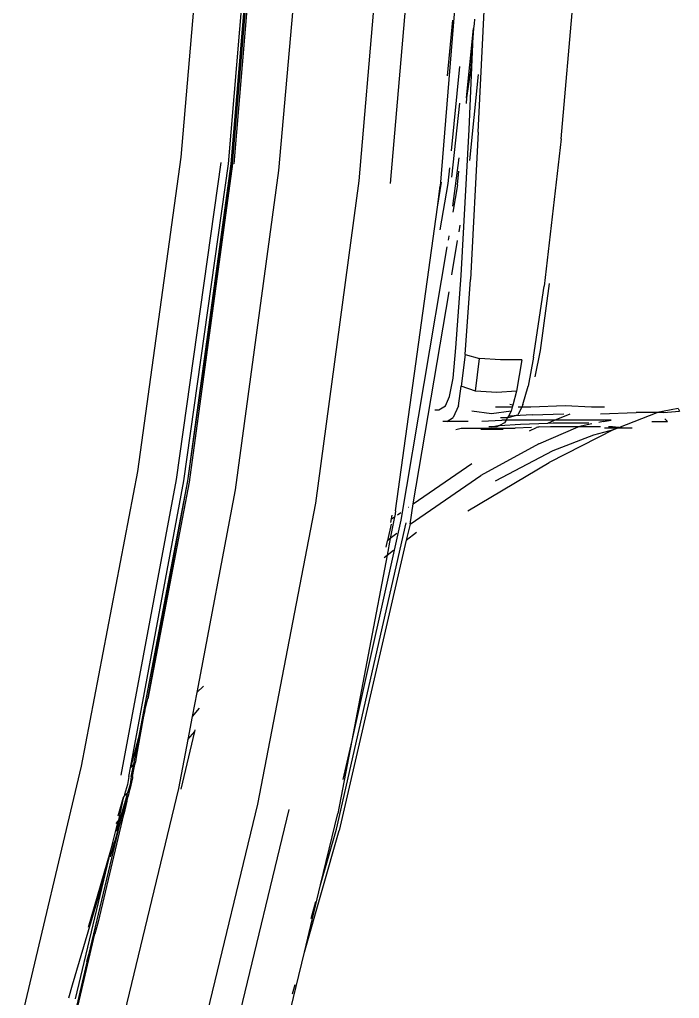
# Model space of a CAD drawing. Header units: millimetres. Extents: x -41292 to 298682, y -22072 to 33155.
# Drawn here: x 26292.5 to 26342.6, y -3030.1 to -2955.7 of the extents above; entities that cross this region are included whole.
import ezdxf

# ---------------------------------------------------------------- set-up
doc = ezdxf.new("R2010")
doc.units = ezdxf.units.MM

# ---------------------------------------------------------------- blocks, each defined once
blk = doc.blocks.new('rmfnasesx')
for p, q in [((53768.028, 12546.294), (53770.128, 12570.994)), ((53771.628, 12545.794), (53773.728, 12570.794)), ((53771.828, 12545.794), (53773.928, 12570.794)), ((53771.928, 12545.794), (53774.028, 12570.794)), ((53777.628, 12570.494), (53775.428, 12545.294)), ((53783.728, 12570.094), (53781.528, 12544.494)), ((53786.128, 12569.994), (53783.928, 12544.294)), ((53773.713, 12565.857), (53772.028, 12545.794)), ((53790.621, 12548.194), (53791.321, 12562.994)), ((53796.921, 12547.694), (53798.221, 12562.494)), ((53789.115, 12561.134), (53787.728, 12544.094)), ((53788.67, 12556.722), (53788.244, 12552.494)), ((53790.321, 12556.808), (53790.303, 12556.43)), ((53789.718, 12550.819), (53790.266, 12556.075)), ((53789.921, 12548.394), (53790.266, 12556.075)), ((53790.266, 12556.075), (53790.028, 12552.894)), ((53790.303, 12556.43), (53790.266, 12556.075)), ((53788.579, 12546.796), (53789.221, 12553.188)), ((53790.028, 12552.894), (53789.718, 12550.819)), ((53790.621, 12552.592), (53789.941, 12546.049)), ((53789.718, 12550.819), (53789.698, 12550.389)), ((53788.612, 12544.781), (53789.219, 12550.416)), ((53789.321, 12537.294), (53789.921, 12548.394)), ((53790.621, 12548.194), (53790.021, 12536.994)), ((53796.921, 12547.694), (53795.621, 12536.494)), ((53764.728, 12522.394), (53768.028, 12546.294)), ((53789.152, 12546.25), (53788.667, 12542.57)), ((53771.028, 12545.894), (53767.628, 12521.794)), ((53768.228, 12521.694), (53771.628, 12545.794)), ((53768.528, 12521.694), (53771.928, 12545.794)), ((53768.528, 12521.694), (53771.828, 12545.794)), ((53771.928, 12545.794), (53768.628, 12521.594)), ((53788.328, 12544.294), (53788.449, 12545.503)), ((53775.428, 12545.294), (53772.128, 12520.994)), ((53789.028, 12544.194), (53789.136, 12545.23)), ((53781.528, 12544.494), (53778.228, 12519.994)), ((53787.508, 12542.499), (53787.828, 12544.394)), ((53787.508, 12542.499), (53787.728, 12544.094)), ((53787.72, 12540.774), (53788.328, 12544.294)), ((53789.028, 12544.194), (53788.679, 12542.127)), ((53784.328, 12519.394), (53787.508, 12542.499)), ((53789.163, 12540.631), (53789.245, 12541.12)), ((53788.371, 12540.302), (53788.321, 12540.002)), ((53788.372, 12540.329), (53788.371, 12540.302)), ((53788.613, 12537.355), (53789.051, 12539.964)), ((53788.234, 12539.485), (53784.728, 12518.694)), ((53788.921, 12531.794), (53789.321, 12537.294)), ((53789.621, 12531.294), (53790.021, 12536.994)), ((53796.021, 12536.694), (53795.321, 12531.594)), ((53785.666, 12519.927), (53788.394, 12536.052)), ((53794.821, 12531.094), (53795.621, 12536.494)), ((53788.721, 12529.494), (53788.921, 12531.794)), ((53795.321, 12531.594), (53794.921, 12529.594)), ((53789.621, 12531.294), (53789.321, 12528.894)), ((53789.621, 12531.294), (53790.721, 12530.994)), ((53790.421, 12528.494), (53790.721, 12530.994)), ((53792.321, 12530.894), (53790.721, 12530.994)), ((53793.921, 12530.894), (53792.321, 12530.894)), ((53793.921, 12530.894), (53793.521, 12528.494)), ((53794.821, 12531.094), (53794.421, 12528.894)), ((53788.421, 12528.094), (53788.721, 12529.494)), ((53789.121, 12527.394), (53789.321, 12528.894)), ((53790.421, 12528.494), (53789.321, 12528.894)), ((53792.021, 12528.394), (53790.421, 12528.494)), ((53793.521, 12528.494), (53792.021, 12528.394)), ((53793.521, 12528.494), (53793.242, 12527.449)), ((53794.021, 12527.494), (53794.421, 12528.894)), ((53788.121, 12527.394), (53788.421, 12528.094)), ((53787.321, 12527.094), (53787.621, 12527.094)), ((53787.621, 12527.094), (53788.121, 12527.394)), ((53789.121, 12527.394), (53788.721, 12526.494)), ((53791.621, 12526.794), (53790.121, 12526.994)), ((53793.121, 12526.994), (53791.621, 12526.794)), ((53793.201, 12527.294), (53791.921, 12527.294)), ((53793.121, 12526.994), (53792.921, 12526.594)), ((53793.242, 12527.449), (53793.021, 12527.494)), ((53793.201, 12527.294), (53793.121, 12526.994)), ((53793.242, 12527.449), (53793.201, 12527.294)), ((53793.921, 12527.294), (53793.621, 12526.694)), ((53793.921, 12527.294), (53793.661, 12527.294)), ((53794.021, 12527.494), (53793.921, 12527.294)), ((53794.621, 12527.294), (53793.921, 12527.294)), ((53797.221, 12527.394), (53794.621, 12527.294)), ((53799.221, 12527.294), (53797.221, 12527.394)), ((53800.221, 12527.294), (53799.221, 12527.294)), ((53799.921, 12526.794), (53802.621, 12526.894)), ((53801.305, 12525.745), (53804.221, 12526.894)), ((53804.221, 12526.894), (53802.621, 12526.894)), ((53805.821, 12527.194), (53804.221, 12526.894)), ((53804.721, 12526.894), (53804.221, 12526.894)), ((53804.721, 12526.894), (53805.921, 12526.994)), ((53805.821, 12527.194), (53805.921, 12526.994)), ((53788.221, 12526.194), (53787.921, 12526.194)), ((53788.221, 12526.194), (53788.721, 12526.494)), ((53789.854, 12526.194), (53788.221, 12526.194)), ((53790.887, 12526.227), (53792.421, 12526.294)), ((53792.321, 12526.494), (53792.843, 12526.494)), ((53792.732, 12526.294), (53792.421, 12526.294)), ((53792.732, 12526.294), (53792.621, 12526.094)), ((53792.843, 12526.494), (53792.732, 12526.294)), ((53796.428, 12526.294), (53792.732, 12526.294)), ((53792.921, 12526.594), (53792.843, 12526.494)), ((53792.921, 12526.494), (53792.843, 12526.494)), ((53792.921, 12526.494), (53793.355, 12526.618)), ((53793.355, 12526.618), (53792.921, 12526.594)), ((53793.355, 12526.618), (53793.621, 12526.694)), ((53794.721, 12526.694), (53793.355, 12526.618)), ((53794.721, 12526.694), (53797.121, 12526.794)), ((53795.912, 12526.077), (53796.428, 12526.294)), ((53796.428, 12526.294), (53797.621, 12526.794)), ((53800.721, 12526.294), (53796.428, 12526.294)), ((53800.121, 12526.194), (53799.779, 12526.122)), ((53800.121, 12526.194), (53800.721, 12526.294)), ((53803.821, 12526.194), (53805.021, 12526.194)), ((53805.021, 12526.194), (53804.821, 12526.394)), ((53788.921, 12525.594), (53789.321, 12525.694)), ((53789.321, 12525.694), (53793.421, 12525.694)), ((53792.521, 12525.594), (53790.821, 12525.594)), ((53791.621, 12525.794), (53791.421, 12525.794)), ((53791.621, 12525.794), (53792.121, 12525.894)), ((53792.021, 12525.794), (53791.621, 12525.794)), ((53792.234, 12525.9), (53792.021, 12525.794)), ((53792.121, 12525.894), (53792.234, 12525.9)), ((53792.621, 12526.094), (53792.234, 12525.9)), ((53792.234, 12525.9), (53793.821, 12525.994)), ((53794.667, 12525.74), (53793.421, 12525.694)), ((53793.821, 12525.994), (53795.912, 12526.077)), ((53794.521, 12525.494), (53795.046, 12525.754)), ((53795.15, 12525.758), (53795.046, 12525.754)), ((53795.15, 12525.758), (53795.306, 12525.823)), ((53796.121, 12525.794), (53795.15, 12525.758)), ((53795.221, 12524.494), (53798.221, 12525.794)), ((53795.912, 12526.077), (53796.321, 12526.094)), ((53800.921, 12525.594), (53796.021, 12523.094)), ((53798.221, 12525.794), (53796.121, 12525.794)), ((53796.321, 12526.094), (53799.021, 12526.094)), ((53799.262, 12526.013), (53798.221, 12525.794)), ((53799.921, 12525.794), (53798.221, 12525.794)), ((53799.421, 12525.194), (53800.921, 12525.594)), ((53801.174, 12525.694), (53800.221, 12525.694)), ((53800.821, 12525.794), (53800.521, 12525.794)), ((53801.305, 12525.745), (53800.821, 12525.794)), ((53800.921, 12525.594), (53801.174, 12525.694)), ((53801.174, 12525.694), (53801.305, 12525.745)), ((53801.821, 12525.694), (53801.174, 12525.694)), ((53801.821, 12525.694), (53801.305, 12525.745)), ((53802.321, 12525.694), (53801.821, 12525.694)), ((53796.321, 12523.994), (53799.421, 12525.194)), ((53795.221, 12524.494), (53790.821, 12522.094)), ((53791.921, 12521.694), (53796.321, 12523.994)), ((53785.666, 12519.927), (53790.121, 12522.994)), ((53789.821, 12519.394), (53796.021, 12523.094)), ((53760.428, 12499.994), (53764.728, 12522.394)), ((53767.628, 12521.794), (53763.428, 12499.294)), ((53764.16, 12499.854), (53768.228, 12521.694)), ((53764.87, 12502.556), (53768.528, 12521.694)), ((53765.476, 12505.102), (53768.528, 12521.694)), ((53785.428, 12518.394), (53790.821, 12522.094)), ((53768.628, 12521.594), (53765.476, 12505.102)), ((53772.128, 12520.994), (53769.208, 12505.578)), ((53778.228, 12519.994), (53773.828, 12497.094)), ((53785.302, 12519.676), (53785.329, 12519.695)), ((53785.428, 12518.394), (53785.666, 12519.927)), ((53784.728, 12518.694), (53780.989, 12501.941)), ((53784.242, 12518.945), (53783.927, 12517.299)), ((53783.965, 12518.517), (53784.028, 12518.794)), ((53784.028, 12518.794), (53784.074, 12519.07)), ((53784.028, 12518.794), (53784.242, 12518.945)), ((53784.242, 12518.945), (53784.276, 12518.97)), ((53784.328, 12519.394), (53784.276, 12518.97)), ((53784.466, 12519.1), (53784.726, 12519.28)), ((53779.828, 12495.194), (53785.128, 12518.494)), ((53783.735, 12517.15), (53784.028, 12518.394)), ((53785.428, 12518.394), (53785.133, 12517.172)), ((53783.927, 12517.299), (53783.684, 12516.03)), ((53783.927, 12517.299), (53783.735, 12517.15)), ((53784.421, 12517.683), (53783.927, 12517.299)), ((53785.133, 12517.172), (53785.921, 12517.794)), ((53785.133, 12517.172), (53780.028, 12495.094)), ((53783.614, 12516.632), (53783.706, 12517.127)), ((53783.735, 12517.15), (53783.706, 12517.127)), ((53783.684, 12516.03), (53780.989, 12501.941)), ((53783.47, 12515.861), (53783.684, 12516.03)), ((53783.684, 12516.03), (53784.16, 12516.405)), ((53769.208, 12505.578), (53769.721, 12506.079)), ((53769.208, 12505.578), (53768.863, 12503.758)), ((53765.265, 12504.217), (53765.476, 12505.102)), ((53764.659, 12500.827), (53765.265, 12504.217)), ((53765.265, 12504.217), (53764.87, 12502.556)), ((53769.401, 12504.386), (53768.863, 12503.758)), ((53768.863, 12503.758), (53768.531, 12502.006)), ((53764.87, 12502.556), (53764.16, 12499.854)), ((53764.408, 12500.136), (53764.87, 12502.556)), ((53768.008, 12498.246), (53769.069, 12502.633)), ((53768.531, 12502.006), (53769.069, 12502.633)), ((53769.069, 12502.633), (53769.093, 12502.763)), ((53768.531, 12502.006), (53767.828, 12498.294)), ((53780.989, 12501.941), (53779.928, 12496.394)), ((53780.989, 12501.941), (53780.326, 12498.971)), ((53764.56, 12500.309), (53764.659, 12500.827)), ((53764.16, 12499.854), (53764.408, 12500.136)), ((53764.529, 12500.274), (53764.228, 12499.194)), ((53764.228, 12499.194), (53764.408, 12500.136)), ((53764.328, 12499.194), (53764.529, 12500.274)), ((53764.408, 12500.136), (53764.529, 12500.274)), ((53764.529, 12500.274), (53764.56, 12500.309)), ((53755.728, 12480.094), (53760.428, 12499.994)), ((53764.028, 12499.194), (53764.16, 12499.854)), ((53763.928, 12498.594), (53763.703, 12497.833)), ((53764.028, 12499.194), (53763.928, 12498.594)), ((53764.128, 12498.594), (53763.962, 12498.032)), ((53764.328, 12499.094), (53764.117, 12498.213)), ((53764.228, 12499.194), (53764.128, 12498.594)), ((53764.328, 12499.194), (53764.328, 12499.094)), ((53767.828, 12498.294), (53762.928, 12477.994)), ((53763.906, 12497.84), (53763.355, 12495.967)), ((53763.552, 12496.197), (53763.906, 12497.84)), ((53763.938, 12497.949), (53763.691, 12497.715)), ((53763.906, 12497.84), (53763.938, 12497.949)), ((53763.962, 12498.032), (53763.938, 12497.949)), ((53764.086, 12498.176), (53763.962, 12498.032)), ((53764.086, 12498.176), (53763.997, 12497.711)), ((53764.117, 12498.213), (53764.086, 12498.176)), ((53763.6, 12497.608), (53763.214, 12496.181)), ((53763.27, 12495.869), (53763.668, 12497.688)), ((53763.552, 12496.197), (53763.882, 12497.32)), ((53763.668, 12497.688), (53763.6, 12497.608)), ((53763.691, 12497.715), (53763.668, 12497.688)), ((53763.882, 12497.32), (53763.668, 12496.333)), ((53763.703, 12497.833), (53763.691, 12497.715)), ((53763.882, 12497.32), (53763.997, 12497.711)), ((53773.828, 12497.094), (53768.828, 12476.394)), ((53771.228, 12475.894), (53776.228, 12496.694)), ((53778.623, 12490.967), (53779.928, 12496.394)), ((53763.64, 12496.3), (53761.712, 12488.14)), ((53762.834, 12494.195), (53763.219, 12495.809)), ((53763.065, 12495.629), (53763.219, 12495.809)), ((53763.355, 12495.967), (53763.079, 12495.03)), ((53763.219, 12495.809), (53763.27, 12495.869)), ((53763.27, 12495.869), (53763.355, 12495.967)), ((53763.355, 12495.967), (53763.502, 12496.138)), ((53763.362, 12495.549), (53763.381, 12495.63)), ((53763.381, 12495.63), (53763.448, 12495.843)), ((53763.448, 12495.843), (53763.463, 12495.91)), ((53763.463, 12495.91), (53763.502, 12496.138)), ((53763.502, 12496.138), (53763.552, 12496.197)), ((53763.552, 12496.197), (53763.64, 12496.3)), ((53763.64, 12496.3), (53763.668, 12496.333)), ((53761.135, 12486.178), (53763.362, 12495.549)), ((53762.664, 12493.206), (53763.362, 12495.549)), ((53777.391, 12485.843), (53780.028, 12495.094)), ((53778.623, 12490.967), (53779.828, 12495.194)), ((53762.834, 12494.195), (53760.933, 12487.73)), ((53762.275, 12491.856), (53762.834, 12494.195)), ((53762.636, 12493.081), (53762.664, 12493.206)), ((53759.752, 12483.357), (53762.275, 12491.856)), ((53759.99, 12482.284), (53762.275, 12491.856)), ((53777.391, 12485.843), (53778.623, 12490.967)), ((53777.896, 12488.414), (53778.263, 12489.704)), ((53761.712, 12488.14), (53761.443, 12487.227)), ((53759.528, 12478.994), (53761.443, 12487.227)), ((53759.428, 12478.994), (53761.135, 12486.178)), ((53761.135, 12486.178), (53760.82, 12485.107)), ((53774.928, 12475.594), (53777.391, 12485.843)), ((53759.484, 12482.365), (53759.752, 12483.357)), ((53776.487, 12482.67), (53776.691, 12483.387))]:
    blk.add_line(p, q)

msp = doc.modelspace()

# ---------------------------------------------------------------- block references
msp.add_blockref('rmfnasesx', (-27463.272, -15512.431))

doc.saveas('drawing.dxf')
